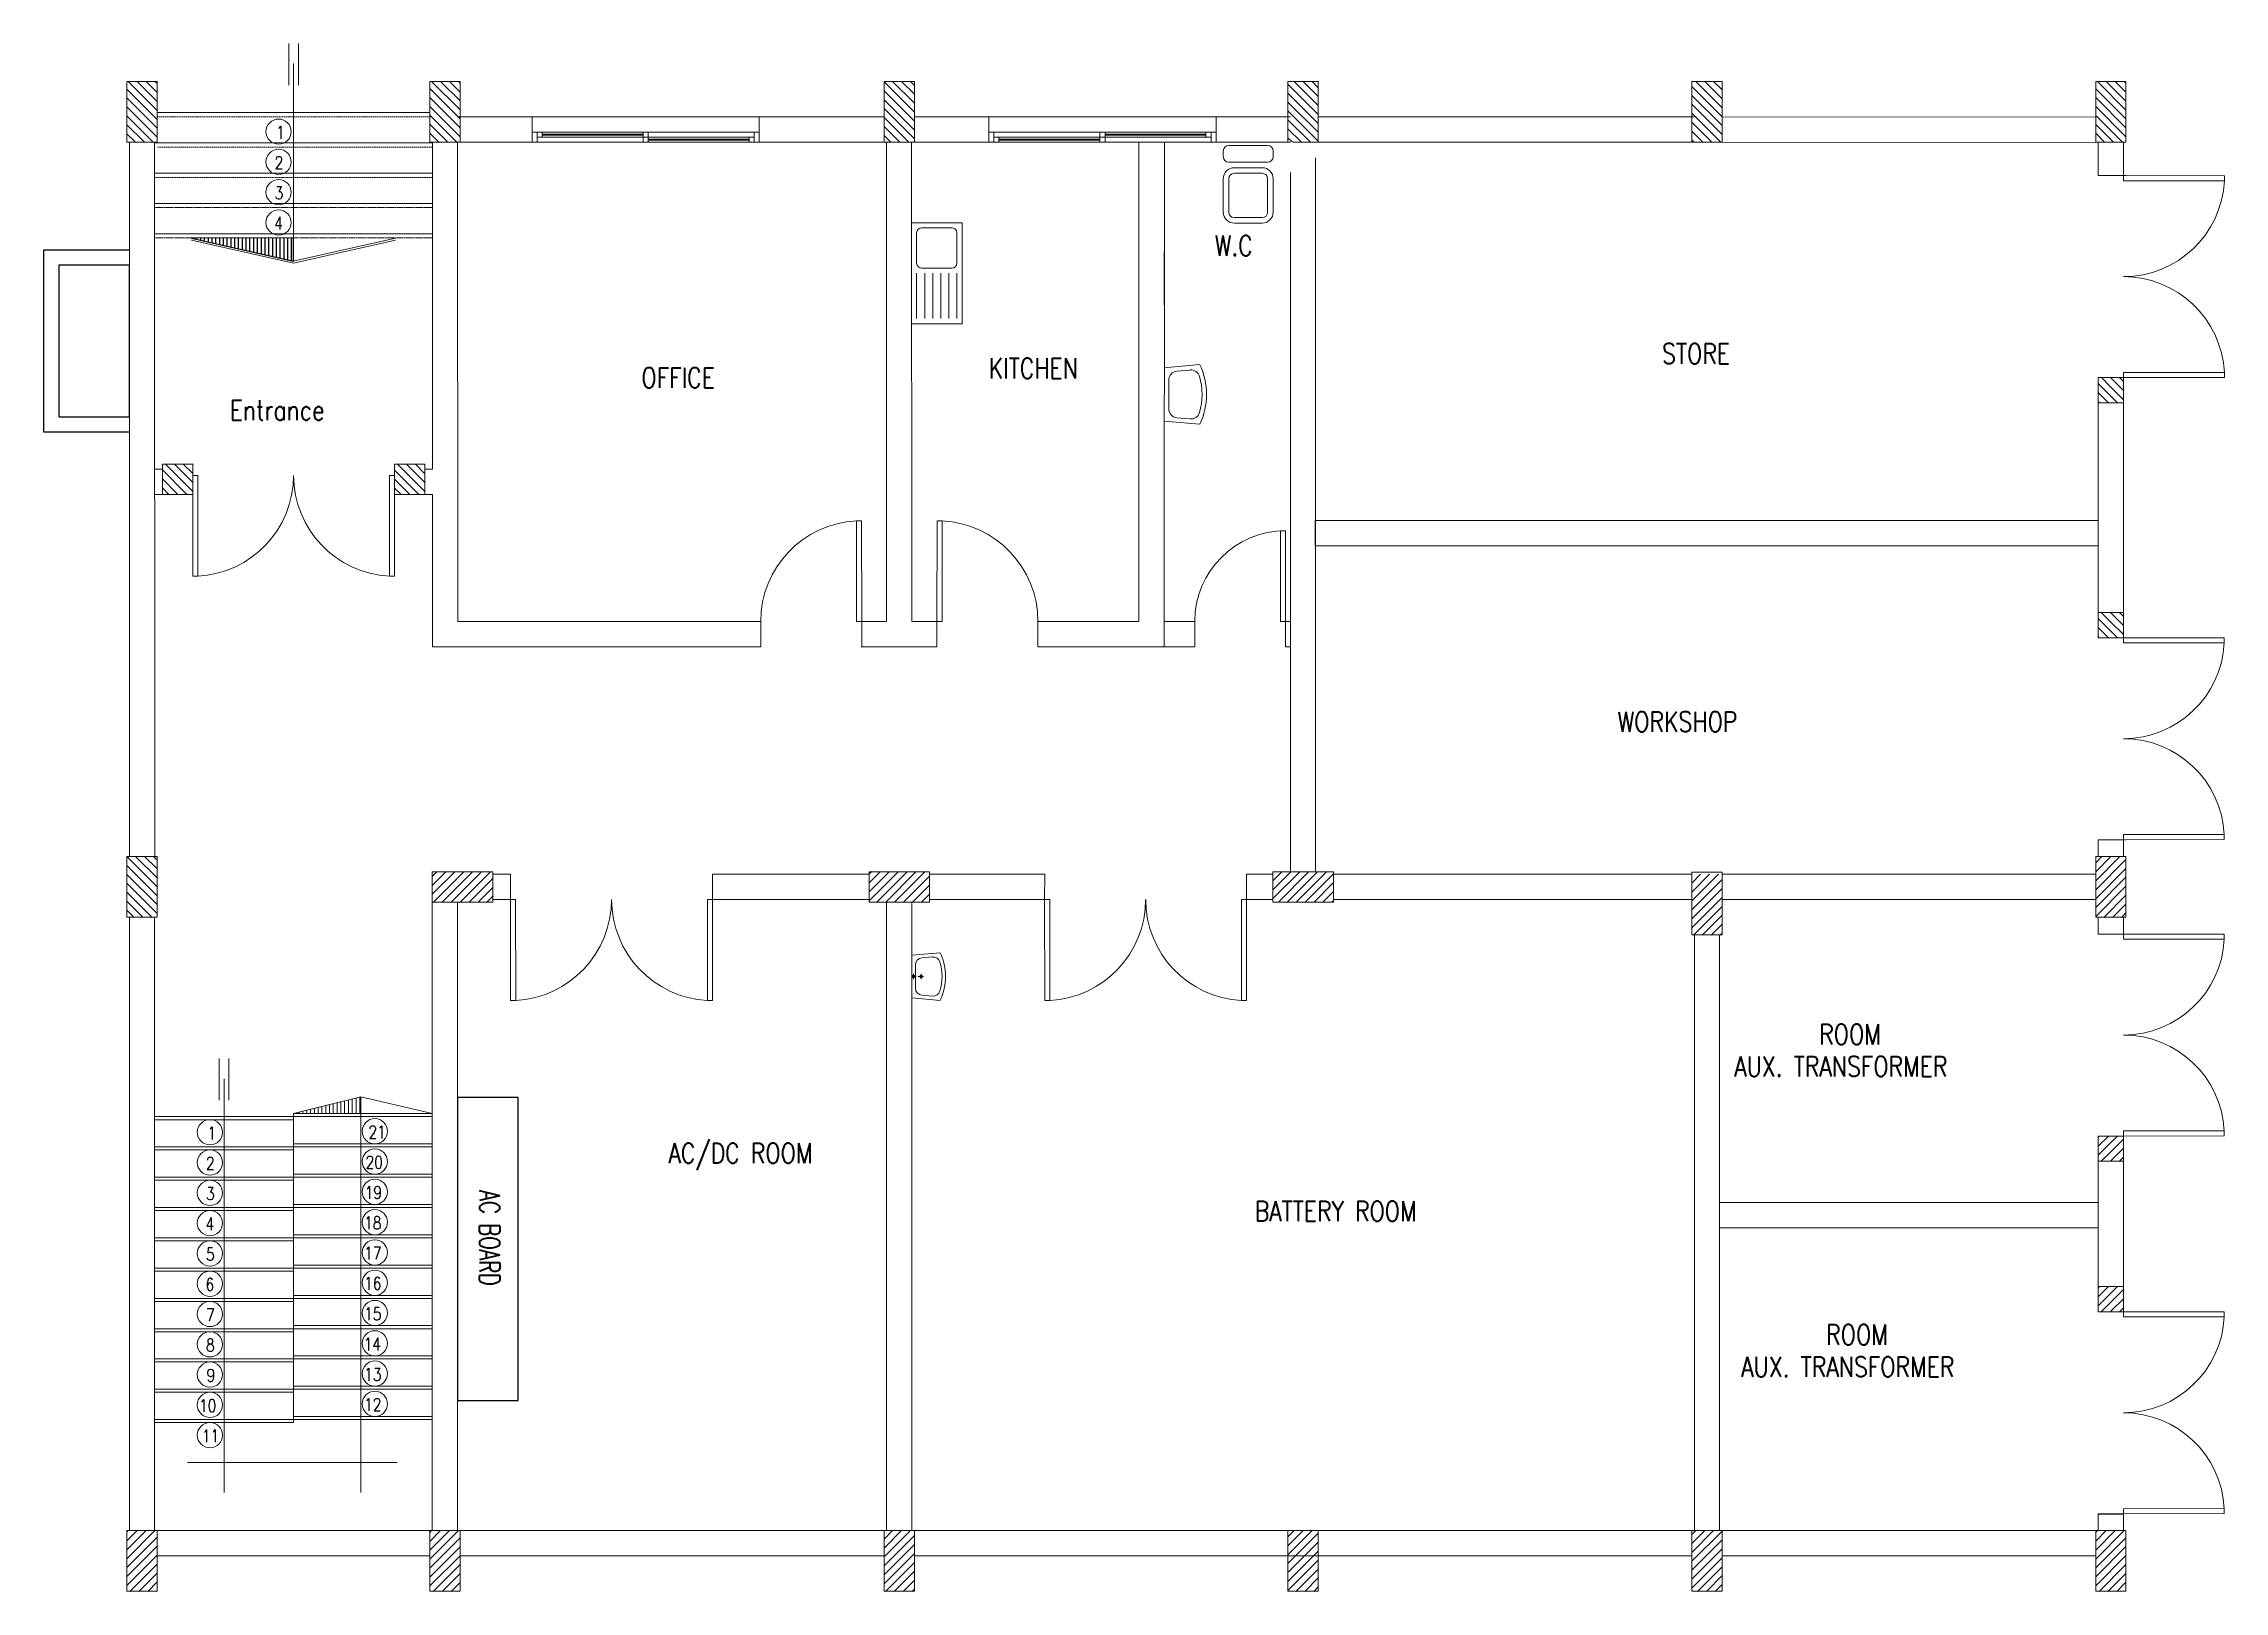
# Model space of a CAD drawing. Header units: millimetres. Extents: x -824 to 20775, y -2 to 15328.
import ezdxf

# ---------------------------------------------------------------- set-up
doc = ezdxf.new("R2010")
doc.units = ezdxf.units.MM
doc.header["$MEASUREMENT"] = 0
doc.linetypes.add('DASHED2', pattern=[9.525, 6.35, -3.175])
for name, color, linetype, lineweight in [('COLUMNS', 5, 'Continuous', 0), ('COLUMNS1', 4, 'Continuous', 0), ('DOOR', 2, 'Continuous', 0), ('FLOOR', 3, 'Continuous', 0), ('STAIR', 2, 'Continuous', 0), ('TEXT', 2, 'Continuous', 0), ('WALL', 7, 'Continuous', 0), ('WC', 2, 'Continuous', 0), ('WINDOW', 4, 'Continuous', 0)]:
    doc.layers.add(name, color=color, linetype=linetype, lineweight=lineweight)
doc.layers.add('HATCH', color=1, linetype='Continuous')
doc.layers.add('R2V', color=6, linetype='Continuous')
doc.styles.add('ROMANS', font='romans.shx', dxfattribs={"width": 0.7, "height": 2.5})
pattern_1 = [(225, (-2736557.176, -9929749.21), (44.19417382, -44.19417382), [])]
pattern_2 = [(225, (2010134.193, -9929749.21), (44.19417382, -44.19417382), [])]
pattern_3 = [(225, (-2737057.176, -9929749.21), (44.19417382, -44.19417382), [])]
pattern_4 = [(225, (2010634.193, -9929749.21), (44.19417382, -44.19417382), [])]
pattern_5 = [(315, (-2422249.796, -10341364.816), (44.19417382, 44.19417382), [])]
pattern_6 = [(270, (542644.554, 124255.86), (37.5, -7e-15), [])]

# ---------------------------------------------------------------- blocks, each defined once
blk = doc.blocks.new('*U1')
at = {"color": 0}
for p, q in [((-366723, 90731), (-366622, 90832)), ((-366723, 90821), (-366712, 90832)), ((-366658, 90707), (-366533, 90832)), ((-366568, 90707), (-366473, 90801)), ((-366723, 90641), (-366658, 90707)), ((-366693, 90582), (-366568, 90707)), ((-366603, 90582), (-366478, 90707)), ((-366513, 90582), (-366473, 90622)), ((-366478, 90707), (-366473, 90711))]:
    blk.add_line(p, q, dxfattribs=at)

msp = doc.modelspace()

# ---------------------------------------------------------------- hatches: boundary and pattern name
at = {"layer": 'HATCH', "linetype": 'Continuous', "extrusion": (0, 0, -1)}
h = msp.add_hatch(dxfattribs=at)
h.set_pattern_fill('ANSI31', color=9, style=0)
h.set_pattern_definition(pattern_1)
h.paths.add_polyline_path([(0, 14953), (-250, 14953), (-250, 14953), (-300, 14953), (-300, 14703), (-300, 14703), (-300, 14351), (0, 14351)])
h.paths.add_polyline_path([(0, 14953), (0, 14953), (0, 14953), (0, 14953), (0, 14953), (0, 14953), (0, 14953), (0, 14953)])
h = msp.add_hatch(dxfattribs=at)
h.set_pattern_fill('ANSI31', color=9, style=0)
h.set_pattern_definition(pattern_1)
h.paths.add_polyline_path([(-3000, 14953), (-3250, 14953), (-3250, 14953), (-3300, 14953), (-3300, 14703), (-3300, 14703), (-3300, 14351), (-3000, 14351)])
h = msp.add_hatch(dxfattribs=at)
h.set_pattern_fill('ANSI31', color=9, style=0)
h.set_pattern_definition(pattern_3)
h.paths.add_polyline_path([(-7500, 14953), (-7750, 14953), (-7750, 14953), (-7800, 14953), (-7800, 14703), (-7800, 14703), (-7800, 14351), (-7500, 14351)])
h = msp.add_hatch(dxfattribs=at)
h.set_pattern_fill('ANSI31', color=9, style=0)
h.set_pattern_definition(pattern_3)
h.paths.add_polyline_path([(-11500, 14953), (-11750, 14953), (-11750, 14953), (-11800, 14953), (-11800, 14703), (-11800, 14703), (-11800, 14351), (-11500, 14351)])
h = msp.add_hatch(dxfattribs=at)
h.set_pattern_fill('ANSI31', color=9, style=0)
h.set_pattern_definition(pattern_3)
h.paths.add_polyline_path([(-15500, 14953), (-15750, 14953), (-15750, 14953), (-15800, 14953), (-15800, 14703), (-15800, 14703), (-15800, 14351), (-15500, 14351)])
h = msp.add_hatch(dxfattribs=at)
h.set_pattern_fill('ANSI31', color=9, style=0)
h.set_pattern_definition(pattern_3)
h.paths.add_polyline_path([(-19500, 14953), (-19750, 14953), (-19750, 14953), (-19800, 14953), (-19800, 14703), (-19800, 14703), (-19800, 14351), (-19500, 14351)])
h = msp.add_hatch(dxfattribs=at)
h.set_pattern_fill('ANSI31', color=9, style=0)
h.set_pattern_definition([(225, (-2481746.58, -9966858.95), (44.19417382, -44.19417382), [])])
h.paths.add_polyline_path([(-652, 10863), (-352, 10863), (-352, 11114), (-352, 11163), (-652, 11163)])
h.paths.add_polyline_path([(-2652, 10863), (-2652, 11163), (-2952, 11163), (-2952, 11113), (-2952, 11113), (-2952, 10863)])
h.paths.add_polyline_path([(-2652, 10863), (-2652, 10863), (-2652, 10863), (-2652, 10863), (-2652, 10863), (-2652, 10863)])
h.paths.add_polyline_path([(-2652, 10863), (-2652, 10863), (-2652, 10863), (-2652, 10863), (-2652, 10863), (-2652, 10863)])
h = msp.add_hatch(dxfattribs=at)
h.set_pattern_fill('ANSI31', color=9, style=0)
h.set_pattern_definition(pattern_1)
h.paths.add_polyline_path([(0, 7278), (-250, 7278), (-250, 7278), (-300, 7278), (-300, 7028), (-300, 7028), (-300, 6676), (0, 6676)])
h.paths.add_polyline_path([(0, 7278), (0, 7278), (0, 7278), (0, 7278), (0, 7278), (0, 7278), (0, 7278), (0, 7278)])
at = {"layer": 'HATCH', "linetype": 'Continuous'}
h = msp.add_hatch(dxfattribs=at)
h.set_pattern_fill('ANSI31', color=9, style=0)
h.set_pattern_definition(pattern_4)
h.paths.add_polyline_path([(19500, 6673), (19750, 6673), (19750, 6673), (19800, 6673), (19800, 6923), (19800, 6923), (19800, 7275), (19500, 7275)])
at = {"layer": 'HATCH', "linetype": 'Continuous', "extrusion": (0, 0, -1)}
h = msp.add_hatch(dxfattribs=at)
h.set_pattern_fill('ANSI31', color=9, style=0)
h.set_pattern_definition([(315, (-2421924.52, -10341364.816), (44.19417382, 44.19417382), [])])
h.paths.add_polyline_path([(-3627, 7125), (-3627, 6876), (-3627, 6876), (-3627, 6825), (-3377, 6825), (-3377, 6825), (-3025, 6825), (-3025, 7125)])
h = msp.add_hatch(dxfattribs=at)
h.set_pattern_fill('ANSI31', color=9, style=0)
h.set_pattern_definition(pattern_5)
h.paths.add_polyline_path([(-7953, 7125), (-7952, 6876), (-7952, 6876), (-7952, 6825), (-7703, 6825), (-7703, 6825), (-7351, 6825), (-7350, 7125)])
h = msp.add_hatch(dxfattribs=at)
h.set_pattern_fill('ANSI31', color=9, style=0)
h.set_pattern_definition(pattern_5)
h.paths.add_polyline_path([(-11953, 7125), (-11952, 6876), (-11952, 6876), (-11952, 6825), (-11703, 6825), (-11703, 6825), (-11351, 6825), (-11350, 7125)])
at = {"layer": 'HATCH', "linetype": 'Continuous'}
h = msp.add_hatch(dxfattribs=at)
h.set_pattern_fill('ANSI31', color=9, style=0)
h.set_pattern_definition(pattern_4)
h.paths.add_polyline_path([(15500, 6498), (15750, 6499), (15750, 6499), (15800, 6499), (15800, 6748), (15800, 6748), (15800, 7100), (15500, 7101)])
h = msp.add_hatch(dxfattribs=at)
h.set_pattern_fill('ANSI31', color=9, style=0)
h.set_pattern_definition(pattern_2)
h.paths.add_polyline_path([(0, -2), (250, -2), (250, -2), (300, -2), (300, 248), (300, 248), (300, 600), (0, 600)])
h.paths.add_polyline_path([(0, -2), (0, -2), (0, -2), (0, -2), (0, -2), (0, -2), (0, -2), (0, -2)])
h = msp.add_hatch(dxfattribs=at)
h.set_pattern_fill('ANSI31', color=9, style=0)
h.set_pattern_definition(pattern_2)
h.paths.add_polyline_path([(3000, -2), (3250, -2), (3250, -2), (3300, -2), (3300, 248), (3300, 248), (3300, 600), (3000, 600)])
h = msp.add_hatch(dxfattribs=at)
h.set_pattern_fill('ANSI31', color=9, style=0)
h.set_pattern_definition(pattern_4)
h.paths.add_polyline_path([(7500, -2), (7750, -2), (7750, -2), (7800, -2), (7800, 248), (7800, 248), (7800, 600), (7500, 600)])
h = msp.add_hatch(dxfattribs=at)
h.set_pattern_fill('ANSI31', color=9, style=0)
h.set_pattern_definition(pattern_4)
h.paths.add_polyline_path([(11500, -2), (11750, -2), (11750, -2), (11800, -2), (11800, 248), (11800, 248), (11800, 600), (11500, 600)])
h = msp.add_hatch(dxfattribs=at)
h.set_pattern_fill('ANSI31', color=9, style=0)
h.set_pattern_definition(pattern_4)
h.paths.add_polyline_path([(15500, -2), (15750, -2), (15750, -2), (15800, -2), (15800, 248), (15800, 248), (15800, 600), (15500, 600)])
h = msp.add_hatch(dxfattribs=at)
h.set_pattern_fill('ANSI31', color=9, style=0)
h.set_pattern_definition(pattern_4)
h.paths.add_polyline_path([(19500, -2), (19750, -2), (19750, -2), (19800, -2), (19800, 248), (19800, 248), (19800, 600), (19500, 600)])
at = {"layer": 'R2V', "linetype": 'Continuous'}
h = msp.add_hatch(dxfattribs=at)
h.set_pattern_fill('ANSI31', color=9, scale=300, angle=45, style=0)
h.set_pattern_definition(pattern_6)
h.paths.add_polyline_path([(1651, 13174), (1651, 13403), (641, 13402)])
at = {"layer": 'WALL'}
h = msp.add_hatch(dxfattribs=at)
h.set_pattern_fill('ANSI31', color=9, scale=300, angle=45, style=0)
h.set_pattern_definition(pattern_6)
h.paths.add_polyline_path([(1650, 4730), (2316, 4730), (2316, 4897)])

# ---------------------------------------------------------------- linework, layer by layer
at = {"color": 9}
for p, q in [((11774, 10353), (11774, 10604)), ((19525, 767), (19775, 767))]:
    msp.add_line(p, q, dxfattribs=at)
msp.add_lwpolyline([(25, 13282), (-824, 13282), (-824, 11482), (26, 11482)], dxfattribs=at)
msp.add_lwpolyline([(26, 13132), (-674, 13132), (-674, 11632), (26, 11632)], close=True, dxfattribs=at)
at = {"color": 9, "linetype": 'Continuous', "lineweight": -3}
msp.add_lwpolyline([(3875, 1890), (3875, 4890), (3275, 4890), (3275, 1890)], close=True, dxfattribs=at)
at = {"layer": 'COLUMNS', "color": 9}
for p, q in [((300, 14951), (0, 14951)), ((0, 14351), (0, 14951)), ((300, 14775), (300, 14951)), ((3300, 14951), (3000, 14951)), ((3000, 14351), (3000, 14951)), ((3300, 14775), (3300, 14951)), ((7800, 14951), (7500, 14951)), ((7500, 14351), (7500, 14951)), ((7800, 14775), (7800, 14951)), ((11800, 14951), (11500, 14951)), ((11500, 14351), (11500, 14951)), ((11800, 14775), (11800, 14951)), ((15800, 14951), (15500, 14951)), ((15500, 14351), (15500, 14951)), ((15800, 14775), (15800, 14951)), ((19800, 14951), (19500, 14951)), ((19500, 14351), (19500, 14951)), ((19800, 14775), (19800, 14951)), ((300, 14351), (300, 14525)), ((3300, 14351), (3300, 14525)), ((7800, 14351), (7800, 14525)), ((11800, 14351), (11800, 14525)), ((15800, 14351), (15800, 14525)), ((19800, 14351), (19800, 14525)), ((50, 14351), (0, 14351)), ((3050, 14351), (3000, 14351)), ((7550, 14351), (7500, 14351)), ((15550, 14351), (15500, 14351)), ((15550, 14351), (15500, 14351)), ((19550, 14351), (19500, 14351)), ((19526, 12020), (19776, 12020)), ((19526, 12020), (19526, 11770)), ((19526, 11770), (19526, 12020)), ((19776, 12020), (19776, 11770)), ((19776, 12020), (19776, 12020)), ((19776, 11770), (19776, 12020)), ((19776, 12020), (19776, 12020)), ((19526, 11770), (19776, 11770)), ((19776, 11770), (19776, 11770)), ((352, 11163), (652, 11163)), ((352, 11114), (352, 11163)), ((652, 11162), (652, 10863)), ((2952, 11163), (2652, 11163)), ((2652, 11162), (2652, 10863)), ((2952, 11114), (2952, 11163)), ((352, 10863), (652, 10863)), ((2952, 10863), (2652, 10863)), ((19525, 9443), (19526, 9693)), ((19775, 9443), (19775, 9693)), ((19775, 9693), (19775, 9693)), ((19525, 9443), (19775, 9443)), ((19775, 9443), (19775, 9443)), ((50, 7276), (0, 7276)), ((0, 6676), (0, 7276)), ((300, 7100), (300, 7276)), ((19800, 7276), (19500, 7276)), ((19500, 7275), (19500, 6675)), ((3025, 7075), (3025, 7125)), ((3025, 7125), (3625, 7125)), ((3625, 6825), (3625, 7125)), ((7351, 7075), (7351, 7125)), ((7351, 7125), (7951, 7125)), ((7951, 6825), (7951, 7125)), ((11351, 7075), (11351, 7125)), ((11351, 7125), (11951, 7125)), ((11951, 6825), (11951, 7125)), ((15500, 7123), (15500, 6500)), ((15800, 7123), (15500, 7123)), ((15800, 7123), (15800, 6926)), ((300, 6676), (300, 6850)), ((3025, 6825), (3200, 6825)), ((3450, 6825), (3625, 6825)), ((7351, 6825), (7525, 6825)), ((7775, 6825), (7951, 6825)), ((11351, 6825), (11525, 6825)), ((11775, 6825), (11951, 6825)), ((19800, 6850), (19800, 6675)), ((50, 6676), (0, 6676)), ((15800, 6500), (15500, 6500)), ((15800, 6676), (15800, 6500)), ((19800, 6675), (19500, 6675)), ((19525, 4508), (19775, 4508)), ((19525, 4508), (19526, 4258)), ((19775, 4508), (19775, 4258)), ((19775, 4508), (19775, 4508)), ((19775, 4258), (19775, 4258)), ((19525, 3017), (19775, 3017)), ((19525, 3017), (19526, 2767)), ((19775, 3017), (19775, 2767)), ((19775, 3017), (19775, 3017)), ((19775, 2767), (19775, 2767)), ((50, 600), (0, 600)), ((0, 600), (0, 0)), ((300, 600), (300, 425)), ((3050, 600), (3000, 600)), ((3000, 600), (3000, 0)), ((3300, 600), (3300, 425)), ((7550, 600), (7500, 600)), ((7500, 600), (7500, 0)), ((7800, 600), (7800, 425)), ((11550, 600), (11500, 600)), ((11500, 600), (11500, 0)), ((11800, 600), (11800, 425)), ((15550, 600), (15500, 600)), ((15500, 600), (15500, 0)), ((15800, 600), (15800, 425)), ((19550, 600), (19500, 600)), ((19500, 600), (19500, 0)), ((19800, 600), (19800, 425)), ((300, 0), (0, 0)), ((300, 175), (300, 0)), ((3300, 0), (3000, 0)), ((3300, 175), (3300, 0)), ((7800, 0), (7500, 0)), ((7800, 175), (7800, 0)), ((11800, 0), (11500, 0)), ((11800, 175), (11800, 0)), ((15800, 0), (15500, 0)), ((15800, 175), (15800, 0)), ((19800, 0), (19500, 0)), ((19800, 175), (19800, 0))]:
    msp.add_line(p, q, dxfattribs=at)
at = {"layer": 'COLUMNS1', "color": 9}
for p, q in [((300, 14525), (300, 14775)), ((3300, 14525), (3300, 14775)), ((7800, 14525), (7800, 14775)), ((11800, 14525), (11800, 14775)), ((15800, 14525), (15800, 14775)), ((19800, 14525), (19800, 14775)), ((300, 14351), (50, 14351)), ((3300, 14351), (3050, 14351)), ((7800, 14351), (7550, 14351)), ((11800, 14351), (11550, 14351)), ((11800, 14351), (11550, 14351)), ((15800, 14351), (15550, 14351)), ((15800, 14351), (15550, 14351)), ((19800, 14351), (19550, 14351)), ((19525, 12020), (19776, 12020)), ((352, 11114), (352, 10863)), ((2952, 11114), (2952, 10863)), ((19525, 9693), (19775, 9693)), ((300, 7276), (50, 7276)), ((19800, 7275), (19800, 6850)), ((300, 6850), (300, 7100)), ((3025, 6825), (3025, 7075)), ((7351, 6825), (7351, 7075)), ((11351, 6825), (11351, 7075)), ((15754, 7123), (15504, 7123)), ((15800, 6926), (15800, 6676)), ((3200, 6825), (3450, 6825)), ((7525, 6825), (7775, 6825)), ((11525, 6825), (11775, 6825)), ((300, 6676), (50, 6676)), ((19525, 4258), (19775, 4258)), ((19525, 2767), (19775, 2767)), ((300, 600), (50, 600)), ((3300, 600), (3050, 600)), ((7800, 600), (7550, 600)), ((11800, 600), (11550, 600)), ((15800, 600), (15550, 600)), ((19800, 600), (19550, 600)), ((300, 425), (300, 175)), ((3300, 425), (3300, 175)), ((7800, 425), (7800, 175)), ((11800, 425), (11800, 175)), ((15800, 425), (15800, 175)), ((19800, 425), (19800, 175))]:
    msp.add_line(p, q, dxfattribs=at)
at = {"layer": 'DOOR', "color": 9}
for p, q in [((3000, 14644), (300, 14644)), ((3026, 14344), (275, 14344)), ((3026, 14044), (275, 14044)), ((3026, 13744), (275, 13744)), ((3026, 13444), (275, 13444))]:
    msp.add_line(p, q, dxfattribs=at)
for points in [[(19776, 14020), (19776, 13970), (20775, 13969), (20775, 14019)], [(19776, 12020), (19776, 12070), (20775, 12071), (20775, 12021)], [(652, 11051), (702, 11051), (702, 10054), (652, 10054)], [(2652, 11051), (2602, 11051), (2601, 10054), (2651, 10054)], [(7278, 9603), (7228, 9603), (7227, 10602), (7277, 10602)], [(8024, 9603), (8074, 9603), (8075, 10602), (8025, 10602)], [(11477, 9603), (11427, 9603), (11427, 10503), (11477, 10503)], [(19775, 9443), (19775, 9393), (20774, 9392), (20774, 9442)], [(19775, 7443), (19775, 7493), (20774, 7494), (20774, 7444)], [(3800, 6850), (3850, 6850), (3851, 5852), (3801, 5852)], [(5801, 6850), (5751, 6850), (5750, 5852), (5800, 5852)], [(9090, 6850), (9140, 6850), (9141, 5852), (9091, 5852)], [(11091, 6850), (11041, 6850), (11040, 5852), (11090, 5852)], [(19775, 6508), (19775, 6458), (20774, 6457), (20774, 6507)], [(19775, 4508), (19775, 4558), (20774, 4559), (20774, 4509)], [(19775, 2767), (19775, 2717), (20774, 2716), (20774, 2766)], [(19775, 767), (19775, 817), (20774, 818), (20774, 768)]]:
    msp.add_lwpolyline(points, close=True, dxfattribs=at)
for centre, radius, start, end in [((19776, 14020), 1000, 270, 357.0854), ((19776, 12020), 1000, 2.9146, 90), ((8024, 9603), 1000, 0, 87.0854), ((11477, 9603), 900, 90, 180), ((19775, 9443), 1000, 270, 357.0854), ((19775, 7443), 1000, 2.9146, 90), ((3800, 6850), 1000, 272.9146, 0), ((9090, 6850), 1000, 272.9146, 0), ((19775, 6508), 1000, 270.0002, 357.0855), ((19775, 4508), 1000, 2.9148, 90.0002), ((19775, 2767), 1000, 270.0002, 357.0855), ((19775, 767), 1000, 2.9148, 90.0002)]:
    msp.add_arc(centre, radius, start, end, dxfattribs=at)
at = {"layer": 'DOOR', "color": 9, "extrusion": (0, 0, -1)}
for centre, radius, start, end in [((-653, 11051), 998, 180.0158, 267.1843), ((-2650, 11051), 998, 272.8157, 359.9842), ((-7278, 9603), 1000, 0, 87.0854), ((-5801, 6850), 1000, 272.9146, 0), ((-11091, 6850), 1000, 272.9146, 0)]:
    msp.add_arc(centre, radius, start, end, dxfattribs=at)
at = {"layer": 'FLOOR', "color": 9}
msp.add_line((5801, 6850), (7118, 6850), dxfattribs=at)
at = {"layer": 'R2V', "color": 9, "linetype": 'Continuous'}
msp.add_lwpolyline([(1651, 13174), (1651, 13403), (641, 13402), (1647, 13173)], dxfattribs=at)
at = {"layer": 'STAIR', "color": 9}
for p, q in [((1603, 15328), (1603, 14915)), ((1651, 15130), (1651, 13174)), ((1699, 15328), (1699, 14915)), ((1655, 13173), (641, 13402)), ((1647, 13173), (2661, 13402)), ((1651, 13153), (641, 13382)), ((1651, 13153), (2661, 13382)), ((915, 5275), (915, 4862)), ((1010, 5275), (1010, 4862)), ((963, 979), (963, 5075)), ((601, 1274), (2678, 1274))]:
    msp.add_line(p, q, dxfattribs=at)
at = {"layer": 'STAIR', "color": 9, "linetype": 'DASHED2', "ltscale": 2}
for p, q in [((3000, 14603), (300, 14603)), ((3026, 14303), (307, 14303)), ((3026, 14003), (275, 14003)), ((3026, 13703), (275, 13703)), ((3026, 13403), (275, 13403))]:
    msp.add_line(p, q, dxfattribs=at)
at = {"layer": 'STAIR', "color": 9, "linetype": 'DASHED2', "ltscale": 10}
for p, q in [((3026, 13703), (275, 13703)), ((3026, 13403), (275, 13403))]:
    msp.add_line(p, q, dxfattribs=at)
at = {"layer": 'STAIR', "color": 9, "ltscale": 2}
for p, q in [((275, 4670), (1650, 4670)), ((1650, 4730), (3025, 4730)), ((275, 4370), (1650, 4370)), ((1650, 4430), (3025, 4430)), ((1650, 4130), (3025, 4130)), ((275, 4070), (1650, 4070)), ((275, 3770), (1650, 3770)), ((1650, 3830), (3025, 3830)), ((275, 3470), (1650, 3470)), ((1650, 3530), (3025, 3530)), ((275, 3170), (1650, 3170)), ((1650, 3230), (3025, 3230)), ((275, 2870), (1650, 2870)), ((1650, 2930), (3025, 2930)), ((1650, 2630), (3025, 2630)), ((275, 2570), (1650, 2570)), ((275, 2270), (1650, 2270)), ((1650, 2330), (3025, 2330)), ((275, 1970), (1650, 1970)), ((1650, 2030), (3025, 2030)), ((1650, 1730), (3025, 1730)), ((275, 1670), (1650, 1670))]:
    msp.add_line(p, q, dxfattribs=at)
at = {"layer": 'TEXT', "color": 9}
for p, q in [((7771, 6088), (7818, 6088)), ((7792, 6114), (7792, 6063)), ((7839, 6088), (7890, 6088)), ((7867, 6114), (7867, 6063))]:
    msp.add_line(p, q, dxfattribs=at)
for centre, radius in [((1503, 14456), 125), ((1503, 14156), 125), ((1503, 13856), 125), ((1503, 13556), 125), ((7793, 6088), 14.2), ((7867, 6088), 14.2), ((823, 4545), 125), ((2456, 4555), 125), ((823, 4245), 125), ((2456, 4255), 125), ((823, 3945), 125), ((2456, 3955), 125), ((823, 3645), 125), ((2456, 3655), 125), ((823, 3345), 125), ((2456, 3355), 125), ((823, 3045), 125), ((2456, 3055), 125), ((823, 2745), 125), ((2456, 2755), 125), ((823, 2445), 125), ((2456, 2455), 125), ((823, 2145), 125), ((2456, 2155), 125), ((823, 1845), 125), ((2456, 1855), 125), ((823, 1545), 125)]:
    msp.add_circle(centre, radius, dxfattribs=at)
at = {"layer": 'WALL', "color": 9}
for p, q in [((4014, 14602), (3276, 14602)), ((4014, 14351), (4014, 14602)), ((7502, 14602), (6264, 14602)), ((6264, 14351), (6264, 14601)), ((8538, 14602), (7800, 14602)), ((8538, 14351), (8538, 14601)), ((10788, 14351), (10788, 14602)), ((10788, 14602), (11526, 14602)), ((11800, 14602), (15524, 14604)), ((19500, 14600), (15800, 14601)), ((25, 14351), (26, 7276)), ((275, 14351), (276, 7276)), ((3027, 11113), (3026, 14351)), ((3276, 14351), (3278, 9603)), ((4014, 14351), (3276, 14351)), ((7502, 14351), (6264, 14351)), ((7523, 14351), (7524, 9603)), ((7523, 14351), (7524, 9603)), ((7773, 14351), (7774, 9603)), ((7773, 14351), (7774, 9603)), ((8538, 14351), (7800, 14351)), ((10023, 9603), (10023, 14353)), ((10275, 9353), (10276, 14353)), ((10788, 14351), (11526, 14351)), ((11800, 14353), (15524, 14353)), ((19500, 14350), (15800, 14351)), ((19525, 14352), (19525, 14020)), ((19775, 14352), (19775, 14020)), ((11524, 14052), (11524, 10707)), ((11774, 14052), (11774, 10707)), ((19801, 14020), (19525, 14020)), ((19525, 12020), (19525, 9443)), ((19775, 12020), (19775, 9443)), ((352, 11113), (276, 11113)), ((3027, 11113), (2952, 11113)), ((602, 10863), (276, 10863)), ((3027, 10863), (2702, 10863)), ((3027, 10863), (3027, 9353)), ((11524, 10707), (11524, 7125)), ((11774, 10707), (11774, 7123)), ((19525, 10603), (11774, 10604)), ((19525, 10353), (11774, 10353)), ((6278, 9603), (3278, 9603)), ((6278, 9604), (6278, 9353)), ((7524, 9603), (7274, 9603)), ((7524, 9603), (7274, 9603)), ((7278, 9353), (7278, 9603)), ((8024, 9603), (7774, 9603)), ((8024, 9353), (8024, 9603)), ((8024, 9603), (8024, 9353)), ((8024, 9353), (8024, 9603)), ((8024, 9603), (8024, 9353)), ((9024, 9604), (9024, 9353)), ((9024, 9603), (10022, 9603)), ((10578, 9603), (10272, 9603)), ((10578, 9605), (10578, 9353)), ((11477, 9605), (11477, 9353)), ((11522, 9603), (11477, 9603)), ((6278, 9353), (3028, 9353)), ((7274, 9353), (8024, 9353)), ((9024, 9353), (10274, 9353)), ((10578, 9353), (10272, 9353)), ((11477, 9353), (11522, 9353)), ((25, 7526), (25, 7276)), ((19525, 7443), (19525, 7276)), ((19800, 7443), (19525, 7443)), ((19775, 7443), (19775, 7276)), ((3801, 7100), (3625, 7101)), ((3801, 7100), (3800, 6850)), ((7351, 7100), (5801, 7100)), ((5801, 7100), (5801, 6850)), ((9091, 7101), (7951, 7101)), ((9091, 7100), (9090, 6851)), ((11091, 7100), (11091, 6850)), ((11351, 7100), (11091, 7100)), ((15500, 7100), (11951, 7101)), ((19500, 7100), (15800, 7101)), ((3025, 6825), (3025, 600)), ((3275, 6825), (3275, 600)), ((3800, 6850), (3625, 6850)), ((7351, 6850), (7101, 6850)), ((7525, 6825), (7525, 600)), ((7775, 6825), (7775, 600)), ((9090, 6851), (7951, 6851)), ((11351, 6850), (11091, 6850)), ((15500, 6850), (11951, 6851)), ((19500, 6850), (15800, 6851)), ((25, 6676), (25, 600)), ((275, 6676), (275, 600)), ((15525, 6500), (15525, 600)), ((15775, 6500), (15775, 600)), ((19525, 6675), (19525, 6508)), ((19800, 6508), (19525, 6508)), ((19775, 6675), (19775, 6508)), ((1650, 4730), (2316, 4897)), ((2316, 979), (2316, 4897)), ((2316, 4897), (3025, 4730)), ((275, 4700), (3025, 4700)), ((1650, 4700), (1650, 4730)), ((1650, 1670), (1650, 4700)), ((275, 4400), (3025, 4400)), ((19525, 4508), (19525, 2767)), ((19775, 4508), (19775, 2767)), ((275, 4100), (3025, 4100)), ((275, 3800), (3025, 3800)), ((19525, 3850), (15775, 3851)), ((275, 3500), (3025, 3500)), ((19525, 3600), (15775, 3600)), ((275, 3200), (3025, 3200)), ((275, 2900), (3025, 2900)), ((275, 2600), (3025, 2600)), ((275, 2300), (3025, 2300)), ((275, 2000), (3025, 2000)), ((275, 1700), (3025, 1700)), ((19525, 767), (19525, 600)), ((19525, 767), (19525, 600)), ((19775, 767), (19775, 600)), ((19775, 767), (19775, 600)), ((300, 600), (3000, 600)), ((3300, 600), (7500, 600)), ((7800, 600), (11500, 600)), ((11300, 600), (15500, 600)), ((19500, 600), (15800, 601)), ((305, 350), (3000, 351)), ((3305, 350), (7500, 351)), ((7805, 350), (11500, 351)), ((11305, 350), (15500, 351)), ((19500, 350), (15800, 351))]:
    msp.add_line(p, q, dxfattribs=at)
at = {"layer": 'WC', "color": 9}
for p, q in [((10859, 14209), (10859, 14264)), ((10914, 14319), (11299, 14319)), ((11354, 14264), (11354, 14209)), ((11299, 14154), (10914, 14154)), ((10969, 14099), (11244, 14099)), ((10969, 14044), (11244, 14044)), ((11773, 13805), (11773, 14196)), ((10859, 13989), (10859, 13659)), ((10914, 13989), (10914, 13659)), ((11299, 13659), (11299, 13989)), ((11354, 13659), (11354, 13989)), ((11773, 13926), (11773, 13906)), ((7772, 13554), (8272, 13554)), ((7772, 12554), (7772, 13554)), ((7822, 13154), (7822, 13454)), ((7872, 13504), (8172, 13504)), ((8222, 13154), (8222, 13454)), ((8272, 12554), (8272, 13554)), ((10969, 13604), (11244, 13604)), ((10969, 13549), (11244, 13549)), ((10274, 13269), (10274, 12741)), ((11774, 13312), (11774, 12784)), ((7822, 13054), (7822, 12604)), ((7872, 13104), (8172, 13104)), ((7902, 13054), (7902, 12604)), ((7982, 13054), (7982, 12604)), ((8062, 13054), (8062, 12604)), ((8142, 13054), (8142, 12604)), ((8222, 13054), (8222, 12604)), ((7772, 12554), (8272, 12554)), ((11773, 12512), (11773, 11984)), ((10275, 12117), (10626, 12148)), ((10319, 11996), (10319, 11710)), ((10400, 12084), (10532, 12095)), ((10275, 11589), (10626, 11558)), ((10400, 11622), (10532, 11611)), ((7775, 6299), (8056, 6324)), ((7775, 5877), (7775, 6299)), ((7875, 6272), (7980, 6282)), ((7810, 5973), (7810, 6202)), ((7775, 5877), (8056, 5852)), ((7875, 5903), (7980, 5894))]:
    msp.add_line(p, q, dxfattribs=at)
at = {"layer": 'WC', "color": 9, "extrusion": (0, 0, -1)}
for centre, radius, start, end in [((-10914, 14264), 55, 0, 90), ((-11299, 14264), 55, 90, 180), ((-10914, 14209), 55, 270, 0), ((-10969, 13989), 110, 0, 90), ((-10969, 13989), 55, 0, 90), ((-11244, 13989), 110, 90, 180), ((-11244, 13989), 55, 90, 180), ((-11299, 14209), 55, 180, 270), ((-10969, 13659), 110, 270, 0), ((-10969, 13659), 55, 270, 0), ((-11244, 13659), 55, 180, 270), ((-11244, 13659), 110, 180, 270), ((-7872, 13454), 50, 0, 90), ((-8172, 13454), 50, 90, 180), ((-7872, 13154), 50, 270, 0), ((-8172, 13154), 50, 180, 270), ((-10539, 12008), 88, 85, 163.5184), ((-10017, 11853), 677, 154.1908, 205.8092), ((-10407, 11996), 88, 0, 85), ((-10017, 11853), 633, 163.5184, 196.4816), ((-10407, 11710), 88, 275, 0), ((-10539, 11698), 88, 196.4816, 275), ((-7881, 6202), 70.4, 0, 85), ((-7986, 6211), 70.4, 85, 163.5184), ((-7568, 6088), 541, 154.1908, 205.8092), ((-7568, 6088), 506, 163.5184, 196.4816), ((-7881, 5973), 70.4, 275, 0), ((-7986, 5964), 70.4, 196.4816, 275)]:
    msp.add_arc(centre, radius, start, end, dxfattribs=at)
at = {"layer": 'WINDOW', "color": 9}
for p, q in [((6264, 14601), (4014, 14601)), ((8538, 14601), (10788, 14601)), ((6264, 14451), (4014, 14451)), ((6264, 14351), (4014, 14351)), ((4064, 14451), (4064, 14351)), ((6214, 14401), (4064, 14401)), ((4114, 14401), (4114, 14451)), ((4114, 14431), (5114, 14431)), ((4114, 14421), (5114, 14421)), ((5114, 14451), (5114, 14351)), ((5164, 14451), (5164, 14351)), ((5164, 14381), (6164, 14381)), ((5164, 14371), (6164, 14371)), ((6164, 14401), (6164, 14351)), ((6214, 14451), (6214, 14351)), ((8538, 14451), (10788, 14451)), ((8538, 14351), (10788, 14351)), ((8588, 14451), (8588, 14351)), ((8588, 14401), (10738, 14401)), ((8638, 14401), (8638, 14351)), ((9638, 14381), (8638, 14381)), ((9638, 14371), (8638, 14371)), ((9638, 14451), (9638, 14351)), ((9688, 14451), (9688, 14351)), ((10688, 14431), (9688, 14431)), ((10688, 14421), (9688, 14421)), ((10688, 14401), (10688, 14451)), ((10738, 14451), (10738, 14351))]:
    msp.add_line(p, q, dxfattribs=at)

# ---------------------------------------------------------------- block references
at = {"layer": 'HATCH', "color": 9, "rotation": 90}
for p in [(110358, 378494), (110357, 376167)]:
    msp.add_blockref('*U1', p, dxfattribs=at)
at = {"layer": 'HATCH', "color": 9, "xscale": -1, "rotation": 90.00015822826906}
for p in [(110358, -362215), (110358, -363706)]:
    msp.add_blockref('*U1', p, dxfattribs=at)

# ---------------------------------------------------------------- texts
at = {"layer": 'TEXT', "color": 9, "style": 'ROMANS', "width": 0.8}
for s, height, p in [('1', 125, (1478, 14386)), ('2', 125, (1464, 14086)), ('3', 125, (1464, 13786)), ('4', 125, (1459, 13486)), ('W.C', 200, (10774, 13227)), ('STORE', 200, (15206, 12156)), ('OFFICE', 200, (5097, 11918)), ('KITCHEN', 200, (8535, 12012)), ('Entrance', 200, (1019, 11597)), ('WORKSHOP', 200, (14765, 8511)), ('ROOM', 200, (16762, 5416)), ('AUX. TRANSFORMER', 200, (15919, 5097)), ('1', 125, (798, 4475)), ('21', 125, (2393, 4485)), ('AC/DC ROOM', 200, (5364, 4238)), ('2', 125, (784, 4175)), ('20', 125, (2364, 4185)), ('3', 125, (784, 3875)), ('19', 125, (2355, 3885)), ('4', 125, (779, 3575)), ('18', 125, (2350, 3585)), ('BATTERY ROOM', 200, (11170, 3664)), ('5', 125, (784, 3275)), ('17', 125, (2350, 3285)), ('6', 125, (779, 2975)), ('16', 125, (2350, 2985)), ('15', 125, (2350, 2685)), ('7', 125, (784, 2675)), ('ROOM', 200, (16831, 2440)), ('8', 125, (784, 2375)), ('14', 125, (2345, 2385)), ('9', 125, (789, 2075)), ('13', 125, (2350, 2085)), ('AUX. TRANSFORMER', 200, (15988, 2122)), ('10', 125, (715, 1775)), ('12', 125, (2350, 1785)), ('11', 125, (743, 1475))]:
    msp.add_text(s, height=height, dxfattribs=at).set_placement(p)
at = {"layer": 'TEXT', "color": 9, "style": 'ROMANS', "width": 0.7}
msp.add_text('AC BOARD', height=200, rotation=270, dxfattribs=at).set_placement((3493, 3971))

doc.saveas('drawing.dxf')
